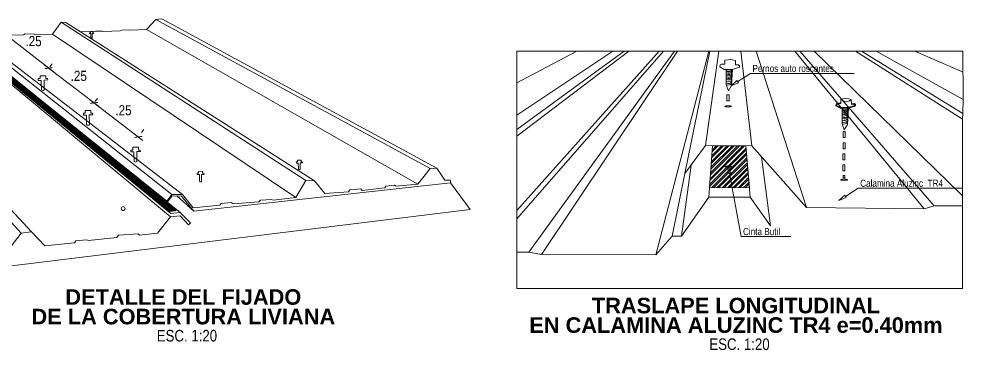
# Model space of a CAD drawing. Header units: metres. Extents: x 115.1 to 149.6, y 26.3 to 56.6.
# Drawn here: x 135.679 to 139.866, y 35.564 to 37.035 of the extents above; entities that cross this region are included whole.
import ezdxf
from ezdxf import colors
from ezdxf.entities.mleader import LeaderData, LeaderLine
from ezdxf.enums import TextEntityAlignment as Align
from ezdxf.math import Vec2, Vec3

# ---------------------------------------------------------------- set-up
doc = ezdxf.new("R2010")
doc.units = ezdxf.units.M
doc.layers.get('0').update_dxf_attribs({"color": 250})
doc.layers.get('Defpoints').update_dxf_attribs({"color": 30, "lineweight": 9})
for name, color, linetype, lineweight in [('-Acero techos', 252, 'Continuous', 13), ('-Acotado', 251, 'Continuous', 5), ('-Textos', 7, 'Continuous', 20)]:
    doc.layers.add(name, color=color, linetype=linetype, lineweight=lineweight)
doc.layers.add('G-TEXTOS-TITULOS', color=174, linetype='Continuous')
doc.styles.add('-Arial Narrow', font='ARIALN.TTF')
doc.styles.add('25-TITULO', font='arialbd.ttf', dxfattribs={"height": 0.1})
doc.dimstyles.new('Esc 1_25', dxfattribs={"dimscale": 0.025, "dimtxt": 1.8, "dimasz": 1, "dimexe": 1, "dimexo": 2, "dimgap": 0.45, "dimtad": 2, "dimtih": 1, "dimtoh": 1, "dimzin": 4, "dimdsep": 46, "dimtxsty": '-Arial Narrow', "dimblk": 'ARCHTICK', "dimcen": 1, "dimdle": 1, "dimclrd": 256, "dimclre": 256, "dimclrt": 7, "dimadec": 0, "dimazin": 0, "dimtfac": 1, "dimtix": 1, "dimtmove": 1, "dimatfit": 2, "dimldrblk": 'ARCHTICK', "dimfxl": 1, "dimtolj": 2, "dimlwd": 5, "dimlwe": 0, "dimarcsym": 0})

# ---------------------------------------------------------------- blocks, each defined once
blk = doc.blocks.new('_ArchTick')
at = {"color": 0, "linetype": 'ByBlock', "const_width": 0.15}
blk.add_lwpolyline([(-0.5, -0.5), (0.5, 0.5)], dxfattribs=at)
blk = doc.blocks.new('*D97')
at = {"layer": '-Acero techos', "lineweight": 0, "transparency": 16777216}
for p, q in [((1528.4942, 1447.2362), (1528.5048, 1447.2501)), ((1528.6946, 1447.0819), (1528.7053, 1447.0957))]:
    blk.add_line(p, q, dxfattribs=at)
at = {"layer": '-Acero techos', "lineweight": 5, "transparency": 16777216}
blk.add_line((1528.4698, 1447.2455), (1528.7099, 1447.0607), dxfattribs=at)
at = {"layer": 'Defpoints', "color": 0, "transparency": 16777216}
for p in [(1528.4637, 1447.1966), (1528.6641, 1447.0423), (1528.69, 1447.0759)]:
    blk.add_point(p, dxfattribs=at)
at = {"layer": '-Acero techos', "lineweight": 5, "transparency": 16777216, "xscale": 0.025, "yscale": 0.025, "zscale": 0.025}
for p, rotation in [((1528.4896, 1447.2303), 142.4082742678212), ((1528.69, 1447.0759), 322.4082742678212)]:
    blk.add_blockref('_ArchTick', p, dxfattribs=dict(at, rotation=rotation))
at = {"layer": '-Acero techos', "color": 7, "transparency": 16777216, "insert": (1528.6226, 1447.1957), "char_height": 0.045, "attachment_point": 5, "style": '-Arial Narrow'}
blk.add_mtext('\\A2;.25', dxfattribs=at)
blk = doc.blocks.new('*D98')
at = {"layer": '-Acero techos', "lineweight": 5, "transparency": 16777216}
blk.add_line((1528.6702, 1447.0912), (1528.9102, 1446.9064), dxfattribs=at)
at = {"layer": '-Acero techos', "lineweight": 0, "transparency": 16777216}
for p, q in [((1528.6946, 1447.0819), (1528.7053, 1447.0957)), ((1528.8949, 1446.9275), (1528.9056, 1446.9415))]:
    blk.add_line(p, q, dxfattribs=at)
at = {"layer": 'Defpoints', "color": 0, "transparency": 16777216}
for p in [(1528.6641, 1447.0423), (1528.8904, 1446.9217), (1528.8644, 1446.8879)]:
    blk.add_point(p, dxfattribs=at)
at = {"layer": '-Acero techos', "lineweight": 5, "transparency": 16777216, "xscale": 0.025, "yscale": 0.025, "zscale": 0.025}
for p, rotation in [((1528.69, 1447.0759), 142.4082742678212), ((1528.8904, 1446.9217), 322.4082742678212)]:
    blk.add_blockref('_ArchTick', p, dxfattribs=dict(at, rotation=rotation))
at = {"layer": '-Acero techos', "color": 7, "transparency": 16777216, "insert": (1528.823, 1447.0414), "char_height": 0.045, "attachment_point": 5, "style": '-Arial Narrow'}
blk.add_mtext('\\A2;.25', dxfattribs=at)
blk = doc.blocks.new('*D99')
at = {"layer": '-Acero techos', "lineweight": 5, "transparency": 16777216}
blk.add_line((1528.8706, 1446.9369), (1529.1065, 1446.7553), dxfattribs=at)
at = {"layer": '-Acero techos', "lineweight": 0, "transparency": 16777216}
for p, q in [((1528.8949, 1446.9275), (1528.9056, 1446.9415)), ((1529.1121, 1446.8035), (1529.102, 1446.7904))]:
    blk.add_line(p, q, dxfattribs=at)
at = {"layer": 'Defpoints', "color": 0, "transparency": 16777216}
for p in [(1528.8644, 1446.8879), (1529.0816, 1446.7639), (1529.0867, 1446.7705)]:
    blk.add_point(p, dxfattribs=at)
at = {"layer": '-Acero techos', "lineweight": 5, "transparency": 16777216, "xscale": 0.025, "yscale": 0.025, "zscale": 0.025}
for p, rotation in [((1528.8904, 1446.9217), 142.4082742678212), ((1529.0867, 1446.7705), 322.4082742678212)]:
    blk.add_blockref('_ArchTick', p, dxfattribs=dict(at, rotation=rotation))
at = {"layer": '-Acero techos', "color": 7, "transparency": 16777216, "insert": (1529.0213, 1446.8887), "char_height": 0.045, "attachment_point": 5, "style": '-Arial Narrow'}
blk.add_mtext('\\A2;.25', dxfattribs=at)
blk = doc.blocks.new('_ClosedBlank')
at = {"color": 0, "linetype": 'ByBlock', "lineweight": -2}
for p, q in [((-1, 0.17), (0, 0)), ((-1, 0.17), (-1, -0.17)), ((0, 0), (-1, -0.17))]:
    blk.add_line(p, q, dxfattribs=at)
blk = doc.blocks.new('calamina aluzing')
at = {"layer": '-Acero techos', "true_color": 0x000000}
h = blk.add_hatch(dxfattribs=at)
h.set_pattern_fill('ANSI32', color=18, scale=0.0003)
h.set_pattern_definition([(45, (-1530.5818128, -1446.4518815), (-0.0020205576272, 0.0020205576272), []), (45, (-1530.5804657, -1446.4518815), (-0.0020205576272, 0.0020205576272), [])])
h.paths.add_polyline_path([(-1.3562, -0.012), (-1.3261, -0.0087), (-2.2539, 0.7427), (-2.2734, 0.74)])
at = {"layer": '-Acero techos', "color": 18, "true_color": 0x000000}
for p, q in [((-0.2006, 0.1778), (-1.4177, 0.8403)), ((-1.3459, 0.0628), (-2.2894, 0.8084)), ((-1.8372, 0.8276), (-0.7516, 0.1256)), ((-0.7139, 0.1237), (-1.816, 0.8266)), ((-1.4584, 0.7958), (-0.2546, 0.1093)), ((-1.2986, 0.0628), (-2.2115, 0.7665)), ((-0.7955, 0.05), (-1.8749, 0.7755)), ((-2.769, 0.718), (-2.0138, -0.1087)), ((-1.9676, -0.1031), (-2.7347, 0.7196)), ((-1.3524, -0.0361), (-2.2861, 0.7403)), ((-1.3508, -0.0217), (-2.2792, 0.7412)), ((-2.2535, 0.7446), (-1.3683, 0.0339)), ((-2.2535, 0.7446), (-1.3086, -0.0171)), ((-2.8112, 0.6699), (-2.8859, 0.6657)), ((-2.7426, -0.1877), (-3.2653, 0.6466)), ((-2.685, -0.1831), (-3.2077, 0.6512)), ((-3.2005, 0.6397), (-3.099, 0.6497)), ((-3.099, 0.6497), (-3.0915, 0.6597)), ((-3.0915, 0.6597), (-3.0338, 0.6602)), ((-2.8149, -0.2759), (-3.3376, 0.5584)), ((-0.2546, 0.1093), (-0.2006, 0.1778)), ((-0.2006, 0.1778), (-0.1713, 0.1803)), ((-0.1713, 0.1803), (-0.1362, 0.1259)), ((-0.1362, 0.1259), (-0.1106, 0.1273)), ((-1.249, -0.0105), (-0.1099, 0.1141)), ((-0.7955, 0.05), (-0.7516, 0.1256)), ((-0.7516, 0.1256), (-0.7139, 0.1237)), ((-0.7139, 0.1237), (-0.6669, 0.0679)), ((-0.5621, 0.0754), (-0.5569, 0.0841)), ((-0.5569, 0.0841), (-0.5085, 0.0875)), ((-0.5085, 0.0875), (-0.5023, 0.0813)), ((-0.5023, 0.0813), (-0.402, 0.0925)), ((-0.402, 0.0925), (-0.3969, 0.1007)), ((-0.3969, 0.1007), (-0.3591, 0.1043)), ((-0.3591, 0.1043), (-0.3525, 0.1004)), ((-0.3525, 0.1004), (-0.2546, 0.1093)), ((-0.1099, 0.1141), (-0.1105, 0.1246)), ((-0.0234, -0.0029), (-0.1099, 0.1141)), ((-1.3683, 0.0339), (-1.3459, 0.0628)), ((-1.3445, 0.0568), (-1.3664, 0.0295)), ((-1.3459, 0.0628), (-1.2986, 0.0628)), ((-1.3035, 0.0562), (-1.3445, 0.0568)), ((-1.249, -0.0105), (-1.324, 0.0565)), ((-1.249, -0.0105), (-1.3035, 0.0562)), ((-1.2986, 0.0628), (-1.2514, 0.0032)), ((-0.8963, 0.0373), (-0.7955, 0.05)), ((-0.6669, 0.0679), (-0.5621, 0.0754)), ((-1.2514, 0.0032), (-1.1331, 0.0151)), ((-1.1331, 0.0151), (-1.1267, 0.0232)), ((-1.1267, 0.0232), (-1.0827, 0.0273)), ((-1.0827, 0.0273), (-1.0743, 0.0218)), ((-1.0743, 0.0218), (-0.9599, 0.0308)), ((-0.9599, 0.0308), (-0.9526, 0.0383)), ((-0.9526, 0.0383), (-0.9036, 0.0412)), ((-0.9036, 0.0412), (-0.8963, 0.0373)), ((-2.2371, -0.2759), (-0.0234, -0.0029)), ((-1.3086, -0.0171), (-1.3508, -0.0217)), ((-1.3086, -0.0171), (-1.2637, -0.0634)), ((-2.7815, -0.3431), (-2.8149, -0.2759)), ((-2.2371, -0.2759), (-2.7815, -0.3431))]:
    blk.add_line(p, q, dxfattribs=at)
for points in [[(-2.2535, 0.7446), (-2.306, 0.7887), (-2.2894, 0.8084), (-2.2565, 0.8094), (-2.2115, 0.7665), (-2.0036, 0.772), (-1.9971, 0.7759), (-1.9563, 0.7756), (-1.9501, 0.7716), (-1.8749, 0.7755), (-1.8372, 0.8276), (-1.816, 0.8266), (-1.7515, 0.7848), (-1.6875, 0.786), (-1.6848, 0.7878), (-1.6539, 0.7887), (-1.6488, 0.7873), (-1.575, 0.7894), (-1.5681, 0.793), (-1.5351, 0.7945), (-1.5291, 0.7928), (-1.4584, 0.7958), (-1.4177, 0.8403), (-1.3911, 0.8428), (-0.1713, 0.1803)], [(-1.6992, 0.7586), (-1.6994, 0.778), (-1.6925, 0.7781), (-1.693, 0.781), (-1.6964, 0.781), (-1.6963, 0.7865), (-1.7074, 0.7864), (-1.7074, 0.7811), (-1.7109, 0.7811), (-1.7109, 0.7774), (-1.705, 0.7774), (-1.7048, 0.7589)], [(-2.8112, 0.6699), (-2.769, 0.718), (-2.7347, 0.7196), (-2.6925, 0.6743), (-2.5972, 0.6754), (-2.5912, 0.6819), (-2.559, 0.6824), (-2.5546, 0.6797), (-2.4592, 0.683), (-2.4558, 0.6884), (-2.3902, 0.689), (-2.3848, 0.6874), (-2.3253, 0.6891), (-2.2861, 0.7403), (-2.2535, 0.7446)], [(-2.8149, -0.2759), (-2.7426, -0.1877), (-2.685, -0.1831), (-2.6264, -0.248), (-2.4801, -0.2315), (-2.4725, -0.2216), (-2.4172, -0.2176), (-2.4076, -0.2227), (-2.2719, -0.2076), (-2.2643, -0.1978), (-2.2132, -0.1942), (-2.206, -0.198), (-2.0729, -0.1858), (-2.8112, 0.6699)], [(-2.8872, 0.6675), (-2.9413, 0.6675), (-2.9519, 0.6617), (-3.0324, 0.6583)], [(-0.7768, 0.1752), (-0.7772, 0.2035), (-0.767, 0.2036), (-0.7678, 0.2078), (-0.7728, 0.2079), (-0.7725, 0.2159), (-0.7888, 0.2158), (-0.7888, 0.208), (-0.794, 0.208), (-0.7939, 0.2026), (-0.7853, 0.2026), (-0.7851, 0.1757)], [(-1.2142, 0.1212), (-1.2146, 0.1524), (-1.2034, 0.1525), (-1.2043, 0.1571), (-1.2097, 0.1572), (-1.2095, 0.166), (-1.2274, 0.1658), (-1.2273, 0.1573), (-1.233, 0.1573), (-1.233, 0.1513), (-1.2235, 0.1514), (-1.2233, 0.1218)], [(-2.0729, -0.1858), (-2.0138, -0.1087), (-1.9676, -0.1031), (-1.9087, -0.1647), (-1.7783, -0.1521), (-1.7711, -0.143), (-1.7238, -0.1377), (-1.7153, -0.1407), (-1.5904, -0.1284), (-1.582, -0.1177), (-1.4952, -0.1124), (-1.4888, -0.1171), (-1.4098, -0.1083), (-1.3524, -0.0361), (-1.3098, -0.0319), (-1.2718, -0.0712), (-1.2637, -0.0634)]]:
    blk.add_lwpolyline(points, dxfattribs=at)
blk.add_lwpolyline([(-1.3562, -0.012), (-2.2734, 0.74), (-2.2539, 0.7427), (-1.3261, -0.0087)], close=True, dxfattribs=at)
for points in [[(-2.1122, 0.6814), (-2.1127, 0.7255), (-2.0968, 0.7257), (-2.0981, 0.7322), (-2.1058, 0.7325), (-2.1055, 0.7448), (-2.1308, 0.7447), (-2.1307, 0.7326), (-2.1388, 0.7325), (-2.1388, 0.7241), (-2.1253, 0.7241), (-2.125, 0.6821, 0.40322)], [(-1.9117, 0.527), (-1.9122, 0.5712), (-1.8963, 0.5714), (-1.8976, 0.5779), (-1.9053, 0.5781), (-1.905, 0.5905), (-1.9303, 0.5903), (-1.9303, 0.5782), (-1.9384, 0.5782), (-1.9383, 0.5697), (-1.9248, 0.5698), (-1.9245, 0.5278, 0.40322)], [(-1.7114, 0.3727), (-1.712, 0.4168), (-1.6961, 0.417), (-1.6974, 0.4235), (-1.7051, 0.4237), (-1.7047, 0.4361), (-1.7301, 0.4359), (-1.73, 0.4238), (-1.7381, 0.4238), (-1.7381, 0.4153), (-1.7246, 0.4154), (-1.7243, 0.3734, 0.40322)], [(-1.5008, 0.2091), (-1.5013, 0.2533), (-1.4854, 0.2535), (-1.4867, 0.26), (-1.4944, 0.2602), (-1.4941, 0.2726), (-1.5194, 0.2724), (-1.5193, 0.2603), (-1.5274, 0.2603), (-1.5274, 0.2518), (-1.5139, 0.2519), (-1.5136, 0.2099, 0.40322)]]:
    blk.add_lwpolyline(points, format="xyb", close=True, dxfattribs=at)
for centre in [(-2.312, 0.6527), (-3.1396, 0.6087), (-1.5619, 0.0004), (-2.6613, -0.1165)]:
    blk.add_circle(centre, 0.00873, dxfattribs=at)
for centre, radius, start, end in [((-1.7019, 0.7608), 0.00342, 208.9349, 320.7011), ((-0.7808, 0.1788), 0.00535, 216.0983, 317.0512), ((-1.2186, 0.1235), 0.00495, 200.1121, 333.0374)]:
    blk.add_arc(centre, radius, start, end, dxfattribs=at)
dim = blk.add_aligned_dim(p1=(-2.1181, 0.7447), p2=(-1.9177, 0.5904), distance=0.0425, dimstyle='Esc 1_25', dxfattribs=at)
dim.commit()
dim.dimension.update_dxf_attribs({"geometry": '*D97', "text_midpoint": (-1.9592, 0.7438), "insert": (-1530.5818, -1446.4519)})
for base, p1, p2, picture, middle in [((-1.6914, 0.4698), (-1.9177, 0.5904), (-1.7174, 0.436), '*D98', (-1.7588, 0.5895)), ((-1.4951, 0.3187), (-1.7174, 0.436), (-1.5002, 0.312), '*D99', (-1.5605, 0.4368))]:
    dim = blk.add_linear_dim(base=base, p1=p1, p2=p2, angle=142.4083, dimstyle='Esc 1_25', dxfattribs=at)
    dim.commit()
    dim.dimension.update_dxf_attribs({"geometry": picture, "text_midpoint": middle, "insert": (-1530.5818, -1446.4519)})

msp = doc.modelspace()

# ---------------------------------------------------------------- hatches: boundary and pattern name
at = {"layer": '-Acero techos', "true_color": 0x000000}
h = msp.add_hatch(dxfattribs=at)
h.set_pattern_fill('ANSI32', color=18, scale=0.00175)
h.set_pattern_definition([(45, (-933.592603, -975.92313), (-0.01178658616, 0.01178658616), []), (45, (-933.584745, -975.92313), (-0.01178658616, 0.01178658616), [])])
h.paths.add_polyline_path([(138.7544, 36.4715), (138.7406, 36.2862), (138.9183, 36.2851), (138.9023, 36.4705)])

# ---------------------------------------------------------------- linework, layer by layer
at = {"layer": '-Acero techos', "color": 18, "true_color": 0x000000}
for p, q in [((137.887, 36.1475), (138.5369, 36.8908)), ((137.887, 36.6069), (137.887, 36.8908)), ((137.887, 36.7511), (138.1533, 36.8908)), ((137.887, 36.6069), (138.3118, 36.8908)), ((137.887, 36.5142), (138.3832, 36.8908)), ((137.887, 36.543), (138.3623, 36.8908)), ((137.887, 36.1843), (138.5173, 36.8908)), ((139.8649, 36.8908), (137.887, 36.8908)), ((137.9406, 35.9994), (138.5857, 36.8908)), ((137.9966, 35.988), (138.5985, 36.8908)), ((138.5031, 35.9869), (138.7385, 36.8908)), ((138.6323, 36.3478), (138.7423, 36.8908)), ((138.7236, 36.4717), (138.782, 36.8908)), ((138.9287, 36.4703), (138.8799, 36.8908)), ((139.1716, 36.1966), (138.9474, 36.8908)), ((139.6926, 36.1919), (139.1187, 36.8908)), ((139.7378, 36.2051), (139.1421, 36.8908)), ((139.8622, 36.2493), (139.2053, 36.8908)), ((139.8635, 36.589), (139.3889, 36.8908)), ((139.8636, 36.6151), (139.4145, 36.8908)), ((139.8656, 36.6762), (139.4797, 36.8908)), ((139.8652, 36.7976), (139.6518, 36.8908)), ((139.8656, 36.6762), (139.8649, 36.8908)), ((139.8636, 36.6151), (139.8656, 36.6762)), ((137.887, 36.543), (137.887, 36.6069)), ((139.8635, 36.589), (139.8636, 36.6151)), ((139.8622, 36.2493), (139.8635, 36.589)), ((137.887, 36.5142), (137.887, 36.543)), ((137.887, 36.1843), (137.887, 36.5142)), ((138.7374, 36.2433), (138.7544, 36.4715)), ((138.9219, 36.2433), (138.9023, 36.4705)), ((138.6167, 36.0703), (138.6601, 36.3856)), ((139.0108, 36.1159), (138.9709, 36.4228)), ((138.5751, 36.0704), (138.6323, 36.3478)), ((139.8622, 36.2051), (139.8622, 36.2493)), ((137.887, 36.1475), (137.887, 36.1843)), ((139.8622, 36.2051), (139.8622, 35.8374)), ((137.887, 35.9994), (137.887, 36.1475)), ((137.887, 35.8374), (137.887, 35.9994)), ((139.8622, 35.8374), (137.887, 35.8374))]:
    msp.add_line(p, q, dxfattribs=at)
for points in [[(138.8096, 36.8509), (138.8337, 36.8542), (138.8559, 36.8499), (138.8568, 36.8307), (138.8697, 36.8313), (138.874, 36.8268), (138.8734, 36.8203), (138.8431, 36.8106), (138.8067, 36.8105), (138.7867, 36.8213), (138.7887, 36.8299), (138.7949, 36.8338), (138.8093, 36.8343)], [(138.8431, 36.8106), (138.8387, 36.7386), (138.8249, 36.715), (138.8154, 36.7412), (138.8152, 36.8105)], [(138.8186, 36.698), (138.8276, 36.698), (138.8276, 36.6715), (138.8186, 36.6715)], [(139.3234, 36.6763), (139.3348, 36.6799), (139.3475, 36.6814), (139.3593, 36.6796), (139.3697, 36.6771), (139.3706, 36.6579), (139.3835, 36.6585), (139.3878, 36.654), (139.3872, 36.6475), (139.3569, 36.6378), (139.3205, 36.6377), (139.3005, 36.6485), (139.3025, 36.6571), (139.3087, 36.661), (139.323, 36.6615)], [(139.3234, 36.6763), (139.3338, 36.6703), (139.3462, 36.6668), (139.3616, 36.6706), (139.3697, 36.6771), (139.3706, 36.6549), (139.3822, 36.6555), (139.3847, 36.6529), (139.3844, 36.6497), (139.3564, 36.6408), (139.3212, 36.6407), (139.3039, 36.65), (139.3051, 36.6552), (139.3096, 36.658), (139.323, 36.6586)], [(139.3569, 36.6378), (139.3525, 36.5658), (139.3387, 36.5422), (139.3292, 36.5684), (139.329, 36.6377)], [(139.3336, 36.5341), (139.3425, 36.5341), (139.3425, 36.5076), (139.3336, 36.5076)], [(138.9023, 36.4705), (138.9183, 36.2851), (138.7406, 36.2862), (138.7544, 36.4715)], [(139.3336, 36.484), (139.3425, 36.484), (139.3425, 36.4575), (139.3336, 36.4575)], [(139.3327, 36.4352), (139.3416, 36.4352), (139.3416, 36.4087), (139.3327, 36.4087)], [(139.3327, 36.3864), (139.3416, 36.3864), (139.3416, 36.36), (139.3327, 36.36)], [(139.3343, 36.3385), (139.3417, 36.3385), (139.3417, 36.3288), (139.3343, 36.3288)]]:
    msp.add_lwpolyline(points, close=True, dxfattribs=at)
for points in [[(139.8622, 36.2051), (139.7378, 36.2051), (139.6926, 36.1919), (139.1716, 36.1966), (138.9287, 36.4703), (138.7236, 36.4717), (138.6323, 36.3478)], [(139.0108, 36.1159), (138.9219, 36.2433), (138.7374, 36.2433), (138.6167, 36.0703), (138.5751, 36.0704), (138.5031, 35.9869), (137.9966, 35.988), (137.9406, 35.9994), (137.887, 35.9994)]]:
    msp.add_lwpolyline(points, dxfattribs=at)
for centre, start in [((138.8262, 36.8249), 239.9758), ((138.826, 36.8215), 240.6381), ((138.8257, 36.8157), 241.7378), ((138.8253, 36.8101), 242.7946), ((138.825, 36.8043), 243.8927), ((138.8246, 36.7979), 245.0836), ((138.8242, 36.7917), 246.2138), ((138.8238, 36.7854), 247.3606), ((138.8234, 36.7776), 248.7796), ((138.8229, 36.7697), 250.1885), ((138.8225, 36.7626), 251.439), ((139.34, 36.6521), 239.9758), ((139.3398, 36.6487), 240.6381), ((139.3395, 36.6429), 241.7378), ((139.3391, 36.6373), 242.7946), ((139.3388, 36.6315), 243.8927), ((139.3384, 36.6251), 245.0836), ((139.338, 36.6189), 246.2138), ((139.3376, 36.6126), 247.3606), ((139.3372, 36.6048), 248.7796), ((139.3367, 36.5969), 250.1885), ((139.3363, 36.5898), 251.439)]:
    msp.add_arc(centre, 0.0221, start, 319.771, dxfattribs=at)
for centre in [(138.8237, 36.646), (138.8237, 36.3784), (139.3375, 36.3203)]:
    msp.add_ellipse(centre, major_axis=(0.0147, 0), ratio=0.186703, dxfattribs=at)

# ---------------------------------------------------------------- block references
msp.add_blockref('calamina aluzing', (137.703, 36.1919), dxfattribs=at)

# ---------------------------------------------------------------- texts
at = {"layer": '-Textos', "style": '-Arial Narrow'}
for p in [(136.424, 35.628), (138.8741, 35.5901)]:
    msp.add_text('ESC. 1:20', height=0.05122, dxfattribs=at).set_placement(p, align=Align.MIDDLE_CENTER)
at = {"layer": 'G-TEXTOS-TITULOS', "color": 219, "true_color": 0x642165, "style": '25-TITULO'}
for s, p in [('DETALLE DEL FIJADO', (136.4079, 35.7998)), ('TRASLAPE LONGITUDINAL', (138.8581, 35.7619)), ('DE LA COBERTURA LIVIANA', (136.4079, 35.7129)), ('EN CALAMINA ALUZINC TR4 e=0.40mm', (138.8581, 35.6751))]:
    msp.add_text(s, height=0.069141, dxfattribs=at).set_placement(p, align=Align.MIDDLE_CENTER)

# ---------------------------------------------------------------- leaders
at = {"layer": '-Acotado', "ltscale": 0.009}
ml = msp.add_multileader_mtext('Standard', dxfattribs=at)
ml.set_content('Pernos auto roscantes', color=7, style='-Arial Narrow')
ml.set_leader_properties(color=7, linetype='Continuous', lineweight=0)
ml.set_arrow_properties(name='CLOSEDBLANK')
ml.build(insert=Vec2(0, 0))
ml.multileader.update_dxf_attribs({"has_dogleg": 0, "text_left_attachment_type": 6, "text_right_attachment_type": 6, "dogleg_length": 0, "arrow_head_size": 0.035, "scale": 0.025})
ctx = ml.context
ctx.base_point, ctx.scale, ctx.char_height, ctx.arrow_head_size, ctx.landing_gap_size, ctx.plane_origin = Vec3(138.9229, 36.7924), 0.025, 0.0315, 0.035, 0.00875, Vec3(139.3779, 37.1431)
ctx.left_attachment, ctx.right_attachment = 6, 6
notes = []
notes.append((ctx, [(0, (1, 1, 0), (138.9229, 36.7924), (1, 0), 0, [(0, [(138.8364, 36.7375)], 0, [])])]))
ctx.mtext.insert, ctx.mtext.flow_direction = Vec3(138.9316, 36.8302), 5
ml = msp.add_multileader_mtext('Standard', dxfattribs=at)
ml.set_content('Cinta Butil', color=7, style='-Arial Narrow')
ml.set_leader_properties(color=7, linetype='Continuous', lineweight=0)
ml.set_arrow_properties(name='CLOSEDBLANK')
ml.build(insert=Vec2(0, 0))
ml.multileader.update_dxf_attribs({"has_dogleg": 0, "text_left_attachment_type": 6, "text_right_attachment_type": 6, "dogleg_length": 0, "arrow_head_size": 0.035, "scale": 0.025})
ctx = ml.context
ctx.base_point, ctx.scale, ctx.char_height, ctx.arrow_head_size, ctx.landing_gap_size, ctx.plane_origin = Vec3(138.8809, 36.0683), 0.025, 0.0315, 0.035, 0.00875, Vec3(139.3643, 36.7885)
ctx.left_attachment, ctx.right_attachment = 6, 6
notes.append((ctx, [(0, (1, 1, 0), (138.8809, 36.0683), (1, 0), 0, [(0, [(138.8228, 36.3829)], 0, [])])]))
ctx.mtext.insert, ctx.mtext.flow_direction = Vec3(138.8896, 36.1061), 5
ml = msp.add_multileader_mtext('Standard', dxfattribs=at)
ml.set_content('Calamina Aluzinc  TR4 ', color=7, style='-Arial Narrow')
ml.set_leader_properties(color=7, linetype='Continuous', lineweight=0)
ml.set_arrow_properties(name='CLOSEDBLANK')
ml.build(insert=Vec2(0, 0))
ml.multileader.update_dxf_attribs({"has_dogleg": 0, "text_left_attachment_type": 6, "text_right_attachment_type": 6, "dogleg_length": 0, "arrow_head_size": 0.035, "scale": 0.025})
ctx = ml.context
ctx.base_point, ctx.scale, ctx.char_height, ctx.arrow_head_size, ctx.landing_gap_size, ctx.plane_origin = Vec3(139.4005, 36.2827), 0.025, 0.0315, 0.035, 0.00875, Vec3(139.8555, 36.6334)
ctx.left_attachment, ctx.right_attachment = 6, 6
notes.append((ctx, [(0, (1, 1, 0), (139.4005, 36.2827), (1, 0), 0, [(0, [(139.3141, 36.2278)], 0, [])])]))
ctx.mtext.insert, ctx.mtext.flow_direction = Vec3(139.4093, 36.3205), 5
for ctx, leaders in notes:
    for number, flags, end, landing, length, lines in leaders:
        leader = LeaderData()
        leader.index, (leader.has_last_leader_line, leader.has_dogleg_vector, leader.attachment_direction) = number, flags
        leader.last_leader_point, leader.dogleg_vector, leader.dogleg_length = Vec3(end), Vec3(landing), length
        for number, points, colour, breaks in lines:
            line = LeaderLine()
            line.index, line.vertices, line.color, line.breaks = number, Vec3.list(points), colors.encode_raw_color(colour), breaks
            leader.lines.append(line)
        ctx.leaders.append(leader)

doc.saveas('drawing.dxf')
